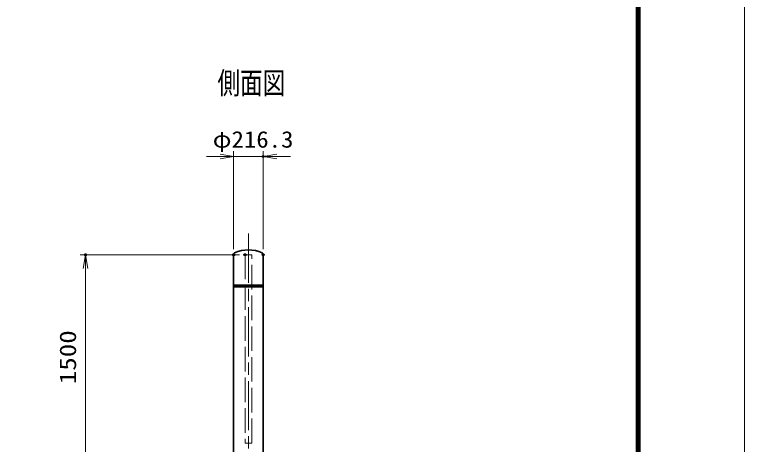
# Model space of a CAD drawing. Units: millimetres, scale not verified. Extents: x -11880 to 11880, y -8400 to 8400.
# Drawn here: x 6534 to 11880, y -456 to 2693 of the extents above; entities that cross this region are included whole.
import ezdxf
from ezdxf.enums import TextEntityAlignment as Align

# ---------------------------------------------------------------- set-up
doc = ezdxf.new("R2010")
doc.units = ezdxf.units.MM
doc.header["$LTSCALE"] = 30
doc.header["$PDMODE"] = 32
doc.header["$PDSIZE"] = 15
doc.linetypes.add('DASHED', pattern=[7.5, 6, -1.5])
doc.linetypes.add('USER1', pattern=[18, 12, -1.5, 3, -1.5])
for name, color, linetype, lineweight in [('0-0_D-TTL', 7, 'Continuous', 18), ('0-1_外形線', 7, 'Continuous', 35), ('0-2_軸線', 200, 'USER1', 15), ('0-3_細線', 2, 'Continuous', 35), ('0-4_寸法線', 4, 'Continuous', 18), ('0-5_0', 7, 'Continuous', 18), ('0-7_隠れ線', 140, 'DASHED', 18)]:
    doc.layers.add(name, color=color, linetype=linetype, lineweight=lineweight)
doc.layers.add('0-6_Defpoints', color=7, linetype='Continuous')
doc.layers.add('1-4_文字', color=254, linetype='Continuous')
doc.styles.add('ＭＳ ゴシック', font='')
doc.styles.get('ＭＳ ゴシック').set_extended_font_data('MS Gothic')

# ---------------------------------------------------------------- blocks, each defined once
blk = doc.blocks.new('_Open')
at = {"layer": '0-5_0', "color": 4}
blk.add_line((-30, 5), (0, 0), dxfattribs=at)
blk.add_lwpolyline([(-30, -5), (0, 0), (-30, 0)], dxfattribs=at)

msp = doc.modelspace()

# ---------------------------------------------------------------- linework, layer by layer
at = {"layer": '0-0_D-TTL'}
for points in [[(-11880, -8400.08), (11880, -8400.08), (11880, 8399.92), (-11880, 8399.92)], [(-11116.29, 7779.34), (11116.29, 7779.34), (11116.29, -7777.8), (-11116.29, -7777.8)], [(-11109.21, 7772.27), (11109.21, 7772.27), (11109.21, -7770.73), (-11109.21, -7770.73)], [(-11102.14, 7765.2), (11102.14, 7765.2), (11102.14, -7763.66), (-11102.14, -7763.66)], [(-11095.07, 7758.13), (11095.07, 7758.13), (11095.07, -7756.58), (-11095.07, -7756.58)], [(-11088, 7751.06), (11088, 7751.06), (11088, -7749.51), (-11088, -7749.51)]]:
    msp.add_lwpolyline(points, close=True, dxfattribs=at)
at = {"layer": '0-1_外形線'}
for p, q in [((8138.47, 933.51), (8138.47, -541.49)), ((8354.77, -541.49), (8354.77, 933.51))]:
    msp.add_line(p, q, dxfattribs=at)
for centre, radius, start, end in [((8246.62, 701.56), 266.94, 67.67999, 112.32001), ((8158.47, 933.51), 20, 131.40962, 180), ((8334.77, 933.51), 20, 0, 48.59038)]:
    msp.add_arc(centre, radius, start, end, dxfattribs=at)
at = {"layer": '0-2_軸線'}
msp.add_line((8246.62, 1088.08), (8246.62, -1445.96), dxfattribs=at)
at = {"layer": '0-3_細線'}
for p, q in [((8354.77, 710.51), (8138.47, 710.51)), ((8354.77, 698.51), (8138.47, 698.51))]:
    msp.add_line(p, q, dxfattribs=at)
at = {"layer": '0-4_寸法線'}
for p, q in [((8138.47, 973.51), (8138.47, 1692.99)), ((8354.77, 973.51), (8354.77, 1692.99)), ((8038.47, 1652.99), (7938.47, 1652.99)), ((8138.47, 1652.99), (8354.77, 1652.99)), ((8454.77, 1652.99), (8554.77, 1652.99)), ((8181.62, 933.51), (7013.13, 933.51)), ((7053.13, -566.49), (7053.13, 933.51))]:
    msp.add_line(p, q, dxfattribs=at)
at = {"layer": '0-6_Defpoints'}
for p in [(8354.77, 1652.99), (7053.13, 933.51), (8138.47, 933.51), (8221.62, 933.51), (8354.77, 933.51)]:
    msp.add_point(p, dxfattribs=at)
at = {"layer": '0-7_隠れ線'}
msp.add_lwpolyline([(8271.62, 933.51), (8221.62, 933.51), (8221.62, -446.49), (8271.62, -446.49)], close=True, dxfattribs=at)

# ---------------------------------------------------------------- block references
at = {"layer": '0-4_寸法線', "xscale": 3.333333, "yscale": 3.333333}
msp.add_blockref('_Open', (8138.47, 1652.99), dxfattribs=at)
for p, rotation in [((8354.77, 1652.99), 180), ((7053.13, 933.51), 90)]:
    msp.add_blockref('_Open', p, dxfattribs=dict(at, rotation=rotation))

# ---------------------------------------------------------------- texts
at = {"layer": '0-4_寸法線', "color": 254, "style": 'ＭＳ ゴシック', "width": 1.1}
msp.add_text('φ216.3', height=121.2, dxfattribs=at).set_placement((7985.02, 1681.68), align=Align.BOTTOM_LEFT)
at = {"layer": '0-4_寸法線', "color": 254, "style": 'ＭＳ ゴシック', "width": 1.2}
msp.add_text('1500', height=121.2, rotation=90, dxfattribs=at).set_placement((7020.45, -15.69), align=Align.BOTTOM_LEFT)
at = {"layer": '1-4_文字', "style": 'ＭＳ ゴシック', "width": 0.75}
msp.add_text('側面図', height=161.7, dxfattribs=at).set_placement((8020.02, 2062.09), align=Align.BOTTOM_LEFT)

doc.saveas('drawing.dxf')
